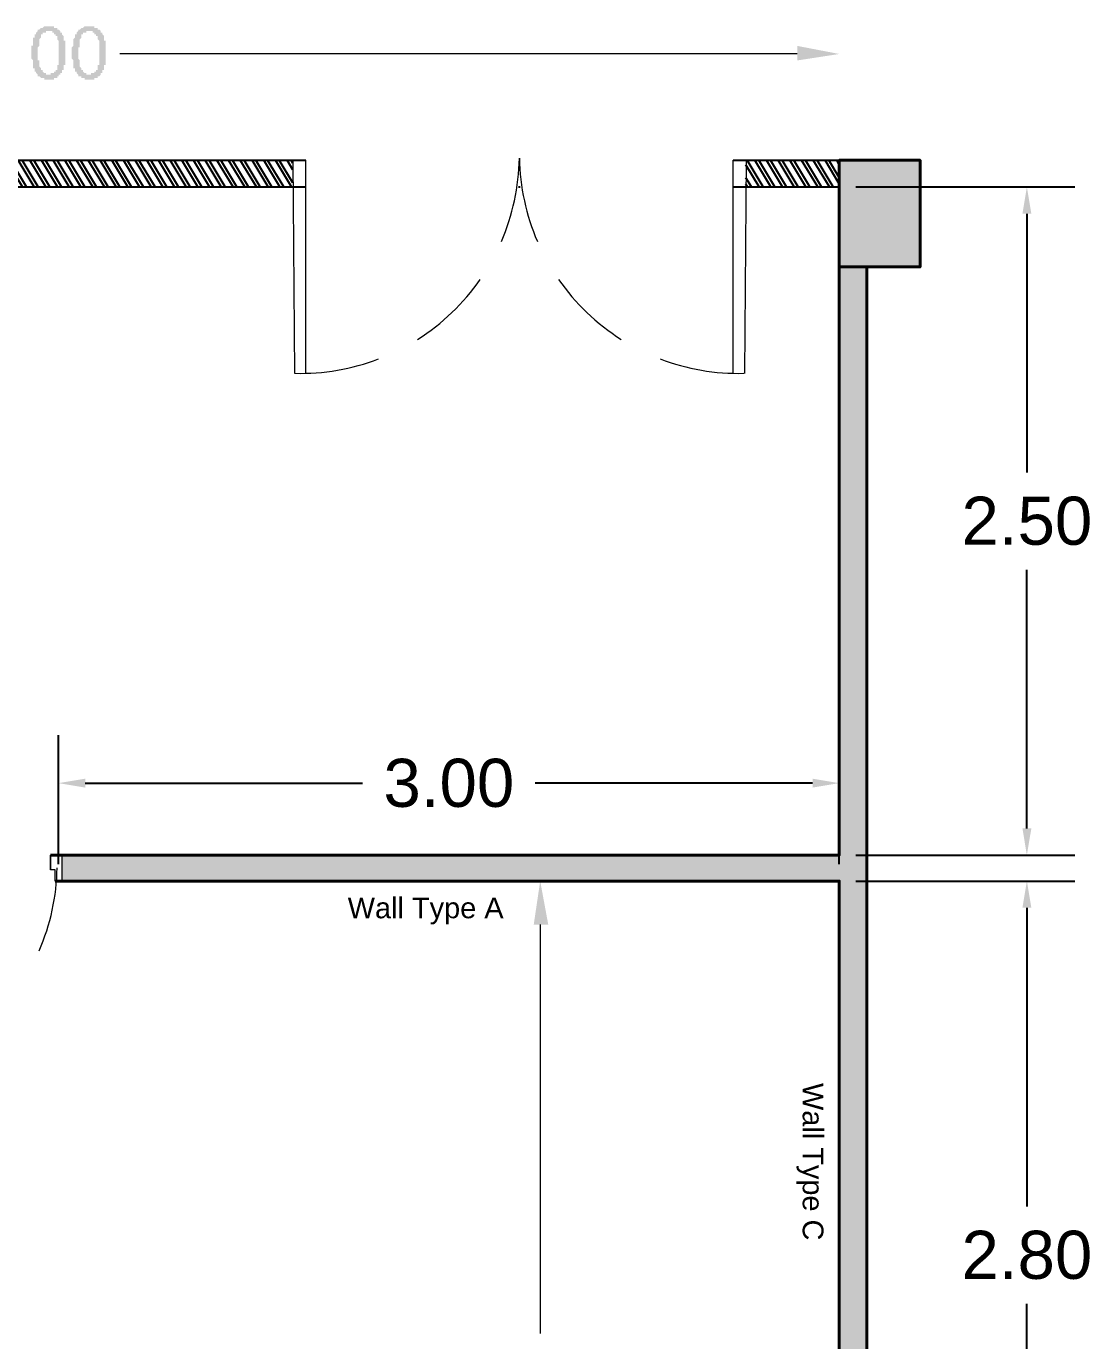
# Model space of a CAD drawing. Header units: inches. Extents: x -11 to 213, y -78 to 40.
# Drawn here: x 99.139 to 103.117, y 17.688 to 22.607 of the extents above; entities that cross this region are included whole.
import ezdxf

# ---------------------------------------------------------------- set-up
doc = ezdxf.new("R2010")
doc.units = ezdxf.units.IN
doc.header["$MEASUREMENT"] = 0
doc.layers.add('PDF_0', color=7, linetype='Continuous')
doc.styles.get("Standard").update_dxf_attribs({"font": 'arial.ttf'})
doc.dimstyles.get("Standard").update_dxf_attribs({"dimtxt": 0.18, "dimasz": 0.1, "dimexe": 0.18, "dimexo": 0.0625, "dimgap": 0.09, "dimtad": 0, "dimtih": 1, "dimtoh": 1, "dimdec": 4, "dimzin": 0, "dimdsep": 46, "dimtxsty": 'Standard', "dimcen": 0.09, "dimadec": 0, "dimazin": 0, "dimtfac": 1, "dimtdec": 4, "dimtofl": 0, "dimtmove": 0, "dimatfit": 3, "dimfxl": 1, "dimtolj": 1, "dimtzin": 0, "dimarcsym": 0})

# ---------------------------------------------------------------- blocks, each defined once
blk = doc.blocks.new('*D8')
at = {"color": 0, "lineweight": -2}
for p, q in [((102.2427, 22.0054), (103.0622, 22.0054)), ((102.8822, 21.9054), (102.8822, 20.937)), ((102.8822, 19.6048), (102.8822, 20.5732)), ((102.2427, 19.5048), (103.0622, 19.5048))]:
    blk.add_line(p, q, dxfattribs=at)
at = {"color": 0}
for points in [[(102.8656, 21.9054), (102.8989, 21.9054), (102.8822, 22.0054)], [(102.8656, 19.6048), (102.8989, 19.6048), (102.8822, 19.5048)]]:
    blk.add_solid(points, dxfattribs=at)
at = {"layer": 'Defpoints', "color": 0}
for p in [(102.1802, 22.0054), (102.1802, 19.5048), (102.8822, 19.5048)]:
    blk.add_point(p, dxfattribs=at)
at = {"color": 0, "insert": (102.8822, 20.7551), "char_height": 0.18, "attachment_point": 5}
blk.add_mtext('\\A1;2.50', dxfattribs=at)
blk = doc.blocks.new('*D9')
at = {"color": 0, "lineweight": -2}
for p, q in [((99.2591, 19.4706), (99.2591, 19.9543)), ((102.1802, 19.4706), (102.1802, 19.9543)), ((99.3591, 19.7743), (100.3963, 19.7743)), ((102.0802, 19.7743), (101.0431, 19.7743))]:
    blk.add_line(p, q, dxfattribs=at)
at = {"color": 0}
for points in [[(99.3591, 19.791), (99.3591, 19.7577), (99.2591, 19.7743)], [(102.0802, 19.791), (102.0802, 19.7577), (102.1802, 19.7743)]]:
    blk.add_solid(points, dxfattribs=at)
at = {"layer": 'Defpoints', "color": 0}
for p in [(102.1802, 19.7743), (99.2591, 19.4081), (102.1802, 19.4081)]:
    blk.add_point(p, dxfattribs=at)
at = {"color": 0, "insert": (100.7197, 19.7743), "char_height": 0.18, "attachment_point": 5}
blk.add_mtext('\\A1;3.00', dxfattribs=at)
blk = doc.blocks.new('*D10')
at = {"color": 0, "lineweight": -2}
for p, q in [((102.2427, 19.4081), (103.0622, 19.4081)), ((102.8822, 19.3081), (102.8822, 18.1899)), ((102.8822, 16.7079), (102.8822, 17.8261)), ((102.2427, 16.6079), (103.0622, 16.6079))]:
    blk.add_line(p, q, dxfattribs=at)
at = {"color": 0}
for points in [[(102.8656, 19.3081), (102.8989, 19.3081), (102.8822, 19.4081)], [(102.8656, 16.7079), (102.8989, 16.7079), (102.8822, 16.6079)]]:
    blk.add_solid(points, dxfattribs=at)
at = {"layer": 'Defpoints', "color": 0}
for p in [(102.1802, 19.4081), (102.1802, 16.6079), (102.8822, 16.6079)]:
    blk.add_point(p, dxfattribs=at)
at = {"color": 0, "insert": (102.8822, 18.008), "char_height": 0.18, "attachment_point": 5}
blk.add_mtext('\\A1;2.80', dxfattribs=at)

msp = doc.modelspace()

# ---------------------------------------------------------------- hatches: boundary and pattern name
h = msp.add_hatch()
h.set_pattern_fill('ANSI32', color=256, scale=0.1, angle=76)
h.paths.add_polyline_path([(102.18024, 22.10541), (101.83147, 22.10541), (101.83071, 22.00541), (102.18024, 22.00541)])
h.paths.add_polyline_path([(100.13586, 22.10541), (96.18074, 22.10541), (96.18074, 22.00541), (100.13662, 22.00541)])
h = msp.add_hatch()
h.set_pattern_fill('ANGLE', color=256, scale=0.1)
h.set_pattern_definition([(0, (0, 0), (0, 0.0275), [0.02, -0.0075]), (90, (0, 0), (-0.0275, 2e-18), [0.02, -0.0075])])
h.paths.add_polyline_path([(96.18074, 21.70625), (96.08398, 21.70625), (96.08398, 17.00705), (96.18074, 17.00705), (96.18074, 17.90818), (96.18074, 19.40806)])
h.paths.add_polyline_path([(102.28305, 21.70625), (102.18024, 21.70625), (102.18024, 19.50482), (99.27121, 19.50482), (99.27121, 19.40806), (102.18024, 19.40806), (102.18024, 17.00705), (102.28305, 17.00705)])
at = {"layer": 'PDF_0'}
h = msp.add_hatch(color=256, dxfattribs=at)
h.paths.add_polyline_path([(99.22409, 22.60673), (99.22409, 22.60673), (99.23014, 22.60673), (99.23014, 22.60673), (99.23014, 22.60673), (99.23619, 22.60673), (99.23619, 22.60673), (99.23619, 22.60673), (99.24223, 22.60673), (99.24223, 22.60673), (99.24223, 22.60068), (99.24828, 22.60068), (99.24828, 22.60068), (99.24828, 22.60068), (99.24828, 22.60068), (99.25433, 22.60068), (99.25433, 22.60068), (99.25433, 22.59464), (99.26038, 22.59464), (99.26038, 22.59464), (99.26038, 22.59464), (99.26038, 22.59464), (99.26642, 22.58859), (99.26642, 22.58859), (99.26642, 22.58859), (99.26642, 22.58859), (99.26642, 22.58254), (99.27247, 22.58254), (99.27247, 22.58254), (99.27247, 22.57649), (99.27247, 22.57649), (99.27247, 22.57649), (99.27852, 22.57044), (99.27852, 22.57044), (99.27852, 22.57044), (99.27852, 22.5644), (99.27852, 22.5644), (99.27852, 22.55835), (99.27852, 22.55835), (99.27852, 22.5523), (99.28457, 22.5523), (99.28457, 22.5523), (99.28457, 22.54625), (99.28457, 22.54625), (99.28457, 22.5402), (99.28457, 22.5402), (99.28457, 22.53416), (99.28457, 22.53416), (99.28457, 22.52811), (99.28457, 22.52811), (99.28457, 22.52206), (99.28457, 22.51601), (99.28457, 22.51601), (99.28457, 22.50996), (99.28457, 22.50996), (99.28457, 22.50996), (99.28457, 22.50392), (99.28457, 22.49787), (99.28457, 22.49787), (99.28457, 22.49182), (99.28457, 22.49182), (99.28457, 22.48577), (99.28457, 22.48577), (99.28457, 22.47973), (99.28457, 22.47973), (99.28457, 22.47368), (99.28457, 22.47368), (99.28457, 22.46763), (99.28457, 22.46763), (99.28457, 22.46158), (99.28457, 22.46158), (99.27852, 22.46158), (99.27852, 22.45553), (99.27852, 22.45553), (99.27852, 22.44949), (99.27852, 22.44949), (99.27852, 22.44949), (99.27852, 22.44344), (99.27852, 22.44344), (99.27247, 22.44344), (99.27247, 22.43739), (99.27247, 22.43739), (99.27247, 22.43739), (99.27247, 22.43134), (99.27247, 22.43134), (99.26642, 22.43134), (99.26642, 22.42529), (99.26642, 22.42529), (99.26038, 22.42529), (99.26038, 22.41925), (99.26038, 22.41925), (99.26038, 22.41925), (99.25433, 22.41925), (99.25433, 22.4132), (99.24828, 22.4132), (99.24828, 22.4132), (99.24828, 22.4132), (99.24223, 22.4132), (99.24223, 22.4132), (99.24223, 22.40715), (99.23619, 22.40715), (99.23619, 22.40715), (99.23014, 22.40715), (99.23014, 22.40715), (99.22409, 22.40715), (99.22409, 22.40715), (99.22409, 22.40715), (99.21804, 22.40715), (99.21804, 22.40715), (99.21804, 22.40715), (99.21199, 22.40715), (99.21199, 22.40715), (99.21199, 22.40715), (99.20595, 22.40715), (99.20595, 22.40715), (99.20595, 22.4132), (99.1999, 22.4132), (99.1999, 22.4132), (99.1999, 22.4132), (99.19385, 22.4132), (99.19385, 22.4132), (99.19385, 22.4132), (99.1878, 22.41925), (99.1878, 22.41925), (99.1878, 22.41925), (99.1878, 22.41925), (99.18175, 22.41925), (99.18175, 22.42529), (99.18175, 22.42529), (99.18175, 22.42529), (99.18175, 22.42529), (99.17571, 22.43134), (99.17571, 22.43134), (99.17571, 22.43134), (99.17571, 22.43739), (99.17571, 22.43739), (99.16966, 22.43739), (99.16966, 22.44344), (99.16966, 22.44344), (99.16966, 22.44344), (99.16966, 22.44949), (99.16966, 22.44949), (99.16361, 22.44949), (99.16361, 22.45553), (99.16361, 22.45553), (99.16361, 22.46158), (99.16361, 22.46158), (99.16361, 22.46763), (99.16361, 22.46763), (99.16361, 22.47368), (99.16361, 22.47368), (99.16361, 22.47368), (99.16361, 22.47973), (99.15756, 22.48577), (99.15756, 22.48577), (99.15756, 22.49182), (99.15756, 22.49182), (99.15756, 22.49787), (99.15756, 22.49787), (99.15756, 22.50392), (99.15756, 22.50996), (99.15756, 22.50996), (99.15756, 22.50996), (99.15756, 22.51601), (99.15756, 22.51601), (99.15756, 22.52206), (99.15756, 22.52206), (99.15756, 22.52811), (99.15756, 22.52811), (99.15756, 22.53416), (99.16361, 22.53416), (99.16361, 22.5402), (99.16361, 22.5402), (99.16361, 22.54625), (99.16361, 22.54625), (99.16361, 22.5523), (99.16361, 22.5523), (99.16361, 22.5523), (99.16361, 22.55835), (99.16361, 22.55835), (99.16361, 22.5644), (99.16966, 22.5644), (99.16966, 22.5644), (99.16966, 22.57044), (99.16966, 22.57044), (99.16966, 22.57044), (99.16966, 22.57649), (99.16966, 22.57649), (99.17571, 22.57649), (99.17571, 22.58254), (99.17571, 22.58254), (99.17571, 22.58254), (99.18175, 22.58859), (99.18175, 22.58859), (99.18175, 22.58859), (99.18175, 22.59464), (99.1878, 22.59464), (99.1878, 22.59464), (99.1878, 22.59464), (99.19385, 22.60068), (99.19385, 22.60068), (99.19385, 22.60068), (99.1999, 22.60068), (99.1999, 22.60068), (99.20595, 22.60673), (99.20595, 22.60673), (99.20595, 22.60673), (99.21199, 22.60673), (99.21199, 22.60673), (99.21804, 22.60673), (99.21804, 22.60673), (99.22409, 22.60673), (99.22409, 22.60673)], flags=0)
h.paths.add_polyline_path([(99.22409, 22.42529), (99.22409, 22.42529), (99.23014, 22.42529), (99.23014, 22.42529), (99.23014, 22.43134), (99.23619, 22.43134), (99.23619, 22.43134), (99.24223, 22.43134), (99.24223, 22.43134), (99.24223, 22.43739), (99.24828, 22.43739), (99.24828, 22.43739), (99.24828, 22.44344), (99.24828, 22.44344), (99.25433, 22.44344), (99.25433, 22.44344), (99.25433, 22.44949), (99.25433, 22.44949), (99.25433, 22.44949), (99.25433, 22.45553), (99.25433, 22.45553), (99.25433, 22.45553), (99.25433, 22.46158), (99.26038, 22.46158), (99.26038, 22.46158), (99.26038, 22.46763), (99.26038, 22.46763), (99.26038, 22.47368), (99.26038, 22.47368), (99.26038, 22.47973), (99.26038, 22.47973), (99.26038, 22.48577), (99.26038, 22.48577), (99.26038, 22.49182), (99.26038, 22.49182), (99.26038, 22.49787), (99.26038, 22.49787), (99.26038, 22.50392), (99.26038, 22.50996), (99.26038, 22.50996), (99.26038, 22.51601), (99.26038, 22.51601), (99.26038, 22.52206), (99.26038, 22.52206), (99.26038, 22.52811), (99.26038, 22.52811), (99.26038, 22.53416), (99.26038, 22.53416), (99.26038, 22.5402), (99.26038, 22.5402), (99.26038, 22.5402), (99.26038, 22.54625), (99.26038, 22.54625), (99.26038, 22.5523), (99.26038, 22.5523), (99.26038, 22.5523), (99.26038, 22.5523), (99.25433, 22.55835), (99.25433, 22.55835), (99.25433, 22.5644), (99.25433, 22.5644), (99.25433, 22.57044), (99.24828, 22.57044), (99.24828, 22.57044), (99.24828, 22.57649), (99.24828, 22.57649), (99.24828, 22.57649), (99.24223, 22.57649), (99.24223, 22.58254), (99.24223, 22.58254), (99.23619, 22.58254), (99.23619, 22.58254), (99.23619, 22.58859), (99.23014, 22.58859), (99.23014, 22.58859), (99.22409, 22.58859), (99.22409, 22.58859), (99.21804, 22.58859), (99.21804, 22.58859), (99.21199, 22.58859), (99.21199, 22.58859), (99.21199, 22.58254), (99.20595, 22.58254), (99.20595, 22.58254), (99.20595, 22.58254), (99.1999, 22.58254), (99.1999, 22.57649), (99.1999, 22.57649), (99.19385, 22.57649), (99.19385, 22.57044), (99.19385, 22.57044), (99.19385, 22.57044), (99.19385, 22.5644), (99.19385, 22.5644), (99.19385, 22.5644), (99.1878, 22.55835), (99.1878, 22.55835), (99.1878, 22.55835), (99.1878, 22.5523), (99.1878, 22.5523), (99.1878, 22.5523), (99.1878, 22.54625), (99.1878, 22.54625), (99.1878, 22.5402), (99.1878, 22.5402), (99.1878, 22.53416), (99.1878, 22.53416), (99.18175, 22.52811), (99.18175, 22.52811), (99.18175, 22.52206), (99.18175, 22.52206), (99.18175, 22.51601), (99.18175, 22.51601), (99.18175, 22.50996), (99.18175, 22.50996), (99.18175, 22.50392), (99.18175, 22.49787), (99.18175, 22.49787), (99.18175, 22.49182), (99.18175, 22.49182), (99.18175, 22.48577), (99.18175, 22.48577), (99.18175, 22.47973), (99.1878, 22.47973), (99.1878, 22.47973), (99.1878, 22.47368), (99.1878, 22.47368), (99.1878, 22.46763), (99.1878, 22.46763), (99.1878, 22.46763), (99.1878, 22.46158), (99.1878, 22.46158), (99.1878, 22.46158), (99.1878, 22.45553), (99.1878, 22.45553), (99.19385, 22.44949), (99.19385, 22.44949), (99.19385, 22.44949), (99.19385, 22.44344), (99.19385, 22.44344), (99.1999, 22.44344), (99.1999, 22.43739), (99.1999, 22.43739), (99.1999, 22.43739), (99.20595, 22.43134), (99.20595, 22.43134), (99.20595, 22.43134), (99.21199, 22.43134), (99.21199, 22.43134), (99.21199, 22.42529), (99.21804, 22.42529), (99.21804, 22.42529), (99.22409, 22.42529)], flags=0)
h = msp.add_hatch(color=256, dxfattribs=at)
h.paths.add_polyline_path([(99.37529, 22.60673), (99.37529, 22.60673), (99.38134, 22.60673), (99.38134, 22.60673), (99.38134, 22.60673), (99.38739, 22.60673), (99.38739, 22.60673), (99.38739, 22.60673), (99.39344, 22.60673), (99.39344, 22.60673), (99.39344, 22.60068), (99.39948, 22.60068), (99.39948, 22.60068), (99.39948, 22.60068), (99.40553, 22.60068), (99.40553, 22.60068), (99.40553, 22.60068), (99.40553, 22.59464), (99.41158, 22.59464), (99.41158, 22.59464), (99.41158, 22.59464), (99.41158, 22.59464), (99.41763, 22.58859), (99.41763, 22.58859), (99.41763, 22.58859), (99.41763, 22.58859), (99.41763, 22.58254), (99.42368, 22.58254), (99.42368, 22.58254), (99.42368, 22.57649), (99.42368, 22.57649), (99.42368, 22.57649), (99.42972, 22.57044), (99.42972, 22.57044), (99.42972, 22.57044), (99.42972, 22.5644), (99.42972, 22.5644), (99.42972, 22.55835), (99.42972, 22.55835), (99.42972, 22.5523), (99.43577, 22.5523), (99.43577, 22.5523), (99.43577, 22.54625), (99.43577, 22.54625), (99.43577, 22.5402), (99.43577, 22.5402), (99.43577, 22.53416), (99.43577, 22.53416), (99.43577, 22.52811), (99.43577, 22.52811), (99.43577, 22.52206), (99.43577, 22.51601), (99.43577, 22.51601), (99.43577, 22.50996), (99.43577, 22.50996), (99.43577, 22.50996), (99.43577, 22.50392), (99.43577, 22.49787), (99.43577, 22.49787), (99.43577, 22.49182), (99.43577, 22.49182), (99.43577, 22.48577), (99.43577, 22.48577), (99.43577, 22.47973), (99.43577, 22.47973), (99.43577, 22.47368), (99.43577, 22.47368), (99.43577, 22.46763), (99.43577, 22.46763), (99.43577, 22.46158), (99.43577, 22.46158), (99.42972, 22.46158), (99.42972, 22.45553), (99.42972, 22.45553), (99.42972, 22.44949), (99.42972, 22.44949), (99.42972, 22.44949), (99.42972, 22.44344), (99.42972, 22.44344), (99.42368, 22.44344), (99.42368, 22.43739), (99.42368, 22.43739), (99.42368, 22.43739), (99.42368, 22.43134), (99.42368, 22.43134), (99.41763, 22.43134), (99.41763, 22.42529), (99.41763, 22.42529), (99.41763, 22.42529), (99.41158, 22.41925), (99.41158, 22.41925), (99.41158, 22.41925), (99.40553, 22.41925), (99.40553, 22.4132), (99.40553, 22.4132), (99.39948, 22.4132), (99.39948, 22.4132), (99.39344, 22.4132), (99.39344, 22.4132), (99.39344, 22.40715), (99.38739, 22.40715), (99.38739, 22.40715), (99.38134, 22.40715), (99.38134, 22.40715), (99.37529, 22.40715), (99.37529, 22.40715), (99.37529, 22.40715), (99.36924, 22.40715), (99.36924, 22.40715), (99.36924, 22.40715), (99.3632, 22.40715), (99.3632, 22.40715), (99.3632, 22.40715), (99.35715, 22.40715), (99.35715, 22.40715), (99.35715, 22.4132), (99.3511, 22.4132), (99.3511, 22.4132), (99.3511, 22.4132), (99.34505, 22.4132), (99.34505, 22.4132), (99.34505, 22.4132), (99.34505, 22.41925), (99.33901, 22.41925), (99.33901, 22.41925), (99.33901, 22.41925), (99.33296, 22.41925), (99.33296, 22.42529), (99.33296, 22.42529), (99.33296, 22.42529), (99.33296, 22.42529), (99.32691, 22.43134), (99.32691, 22.43134), (99.32691, 22.43134), (99.32691, 22.43739), (99.32691, 22.43739), (99.32086, 22.43739), (99.32086, 22.44344), (99.32086, 22.44344), (99.32086, 22.44344), (99.32086, 22.44949), (99.32086, 22.44949), (99.31481, 22.44949), (99.31481, 22.45553), (99.31481, 22.45553), (99.31481, 22.46158), (99.31481, 22.46158), (99.31481, 22.46763), (99.31481, 22.46763), (99.31481, 22.47368), (99.31481, 22.47368), (99.31481, 22.47368), (99.31481, 22.47973), (99.30877, 22.48577), (99.30877, 22.48577), (99.30877, 22.49182), (99.30877, 22.49182), (99.30877, 22.49787), (99.30877, 22.49787), (99.30877, 22.50392), (99.30877, 22.50996), (99.30877, 22.50996), (99.30877, 22.50996), (99.30877, 22.51601), (99.30877, 22.51601), (99.30877, 22.52206), (99.30877, 22.52206), (99.30877, 22.52811), (99.30877, 22.52811), (99.31481, 22.53416), (99.31481, 22.53416), (99.31481, 22.5402), (99.31481, 22.5402), (99.31481, 22.54625), (99.31481, 22.54625), (99.31481, 22.5523), (99.31481, 22.5523), (99.31481, 22.5523), (99.31481, 22.55835), (99.31481, 22.55835), (99.32086, 22.5644), (99.32086, 22.5644), (99.32086, 22.5644), (99.32086, 22.57044), (99.32086, 22.57044), (99.32086, 22.57044), (99.32086, 22.57649), (99.32691, 22.57649), (99.32691, 22.57649), (99.32691, 22.58254), (99.32691, 22.58254), (99.32691, 22.58254), (99.33296, 22.58859), (99.33296, 22.58859), (99.33296, 22.58859), (99.33296, 22.59464), (99.33901, 22.59464), (99.33901, 22.59464), (99.33901, 22.59464), (99.34505, 22.60068), (99.34505, 22.60068), (99.3511, 22.60068), (99.3511, 22.60068), (99.3511, 22.60068), (99.35715, 22.60673), (99.35715, 22.60673), (99.3632, 22.60673), (99.3632, 22.60673), (99.3632, 22.60673), (99.36924, 22.60673), (99.36924, 22.60673), (99.37529, 22.60673), (99.37529, 22.60673)], flags=0)
h.paths.add_polyline_path([(99.37529, 22.42529), (99.37529, 22.42529), (99.38134, 22.42529), (99.38134, 22.42529), (99.38134, 22.43134), (99.38739, 22.43134), (99.38739, 22.43134), (99.39344, 22.43134), (99.39344, 22.43134), (99.39344, 22.43739), (99.39948, 22.43739), (99.39948, 22.43739), (99.39948, 22.44344), (99.39948, 22.44344), (99.40553, 22.44344), (99.40553, 22.44344), (99.40553, 22.44949), (99.40553, 22.44949), (99.40553, 22.44949), (99.40553, 22.45553), (99.40553, 22.45553), (99.40553, 22.45553), (99.40553, 22.46158), (99.41158, 22.46158), (99.41158, 22.46158), (99.41158, 22.46763), (99.41158, 22.46763), (99.41158, 22.47368), (99.41158, 22.47368), (99.41158, 22.47973), (99.41158, 22.47973), (99.41158, 22.48577), (99.41158, 22.48577), (99.41158, 22.49182), (99.41158, 22.49182), (99.41158, 22.49787), (99.41158, 22.49787), (99.41158, 22.50392), (99.41158, 22.50996), (99.41158, 22.50996), (99.41158, 22.51601), (99.41158, 22.51601), (99.41158, 22.52206), (99.41158, 22.52206), (99.41158, 22.52811), (99.41158, 22.52811), (99.41158, 22.53416), (99.41158, 22.53416), (99.41158, 22.5402), (99.41158, 22.5402), (99.41158, 22.5402), (99.41158, 22.54625), (99.41158, 22.54625), (99.41158, 22.5523), (99.41158, 22.5523), (99.41158, 22.5523), (99.41158, 22.5523), (99.40553, 22.55835), (99.40553, 22.55835), (99.40553, 22.5644), (99.40553, 22.5644), (99.40553, 22.57044), (99.40553, 22.57044), (99.39948, 22.57044), (99.39948, 22.57649), (99.39948, 22.57649), (99.39948, 22.57649), (99.39344, 22.57649), (99.39344, 22.58254), (99.39344, 22.58254), (99.38739, 22.58254), (99.38739, 22.58254), (99.38739, 22.58859), (99.38134, 22.58859), (99.38134, 22.58859), (99.37529, 22.58859), (99.37529, 22.58859), (99.36924, 22.58859), (99.36924, 22.58859), (99.3632, 22.58859), (99.3632, 22.58859), (99.3632, 22.58254), (99.35715, 22.58254), (99.35715, 22.58254), (99.35715, 22.58254), (99.3511, 22.58254), (99.3511, 22.57649), (99.3511, 22.57649), (99.34505, 22.57649), (99.34505, 22.57044), (99.34505, 22.57044), (99.34505, 22.57044), (99.34505, 22.5644), (99.34505, 22.5644), (99.34505, 22.5644), (99.33901, 22.55835), (99.33901, 22.55835), (99.33901, 22.55835), (99.33901, 22.5523), (99.33901, 22.5523), (99.33901, 22.5523), (99.33901, 22.54625), (99.33901, 22.54625), (99.33901, 22.5402), (99.33901, 22.5402), (99.33901, 22.53416), (99.33901, 22.53416), (99.33901, 22.52811), (99.33296, 22.52811), (99.33296, 22.52206), (99.33296, 22.52206), (99.33296, 22.51601), (99.33296, 22.51601), (99.33296, 22.50996), (99.33296, 22.50996), (99.33296, 22.50392), (99.33296, 22.49787), (99.33296, 22.49787), (99.33296, 22.49182), (99.33296, 22.49182), (99.33296, 22.48577), (99.33296, 22.48577), (99.33901, 22.47973), (99.33901, 22.47973), (99.33901, 22.47973), (99.33901, 22.47368), (99.33901, 22.47368), (99.33901, 22.46763), (99.33901, 22.46763), (99.33901, 22.46763), (99.33901, 22.46158), (99.33901, 22.46158), (99.33901, 22.46158), (99.33901, 22.45553), (99.33901, 22.45553), (99.34505, 22.44949), (99.34505, 22.44949), (99.34505, 22.44949), (99.34505, 22.44344), (99.34505, 22.44344), (99.3511, 22.44344), (99.3511, 22.43739), (99.3511, 22.43739), (99.3511, 22.43739), (99.35715, 22.43134), (99.35715, 22.43134), (99.35715, 22.43134), (99.3632, 22.43134), (99.3632, 22.43134), (99.3632, 22.42529), (99.36924, 22.42529), (99.36924, 22.42529), (99.37529, 22.42529)], flags=0)

# ---------------------------------------------------------------- linework, layer by layer
for points in [[(96.18074, 22.10541), (100.18424, 22.10541)], [(100.9835, 22.10541), (100.98383, 22.10541)], [(101.78308, 22.10541), (102.18024, 22.10541)], [(96.18074, 22.00541), (100.18424, 22.00541)], [(100.98063, 22.00541), (100.9867, 22.00541)], [(101.78308, 22.00541), (102.18024, 22.00541)]]:
    msp.add_lwpolyline(points)
at = {"layer": 'PDF_0', "lineweight": 5}
for points in [[(102.02299, 22.50311), (99.48893, 22.50311)], [(102.18024, 21.62763), (102.18024, 21.56715)], [(101.13395, 19.40806), (100.93437, 19.40806)], [(101.06138, 19.24476), (101.06138, 17.71465)], [(102.28305, 18.19848), (102.28305, 17.73884)]]:
    msp.add_lwpolyline(points, dxfattribs=at)
at = {"layer": 'PDF_0', "lineweight": 40}
for points in [[(99.22887, 19.50482), (102.18024, 19.50482), (102.18024, 22.10541), (102.48263, 22.10541)], [(102.28305, 21.70625), (102.28305, 17.00705)], [(102.48263, 16.60789), (102.18024, 16.60789), (102.18024, 19.40806), (99.24702, 19.40806)]]:
    msp.add_lwpolyline(points, dxfattribs=at)
at = {"layer": 'PDF_0', "lineweight": 13}
for points in [[(100.18424, 21.30709), (100.18424, 22.10541), (100.13586, 22.10541), (100.14191, 21.30709)], [(100.18424, 21.30709), (100.18424, 22.10541), (100.13586, 22.10541), (100.14191, 21.30709)], [(101.78308, 21.30709), (101.78308, 22.10541), (101.83147, 22.10541), (101.82542, 21.30709)], [(99.22887, 19.50482), (99.22887, 19.45039)], [(99.27121, 19.50482), (99.27121, 19.40806)]]:
    msp.add_lwpolyline(points, dxfattribs=at)
at = {"layer": 'PDF_0', "lineweight": 40}
msp.add_lwpolyline([(102.18024, 21.70625), (102.48263, 21.70625), (102.48263, 22.10541), (102.18024, 22.10541)], close=True, dxfattribs=at)
at = {"layer": 'PDF_0', "lineweight": 13}
msp.add_lwpolyline([(99.24702, 19.40806), (99.24702, 19.45039), (99.22887, 19.45039), (99.22887, 19.50482), (99.27121, 19.50482), (99.27121, 19.40806)], close=True, dxfattribs=at)
at = {"layer": 'PDF_0', "lineweight": 5}
for centre, start, end in [((100.1643, 22.12729), 336.59912, 358.98377), ((100.1643, 22.12729), 336.59912, 358.98377), ((101.80302, 22.12729), 181.01623, 203.40088), ((100.1643, 22.12729), 302.34927, 325.1843), ((100.1643, 22.12729), 302.34927, 325.1843), ((101.80302, 22.12729), 214.8157, 237.65073), ((100.1643, 22.12729), 268.54431, 290.92897), ((100.1643, 22.12729), 268.54431, 290.92897), ((101.80302, 22.12729), 249.07103, 271.45569), ((98.43481, 19.47227), 336.59912, 358.98377)]:
    msp.add_arc(centre, 0.81949, start, end, dxfattribs=at)
at = {"layer": 'PDF_0'}
for points in [[(102.02299, 22.53335), (102.02299, 22.47892), (102.18024, 22.50311)], [(101.03719, 19.24476), (101.09162, 19.24476), (101.06138, 19.40806)]]:
    msp.add_solid(points, dxfattribs=at)
at = {"layer": 'PDF_0', "color": 9, "true_color": 0x00007f}
for points in [[(102.48263, 22.10541), (102.18024, 22.10541), (102.48263, 21.70625)], [(102.18024, 22.10541), (102.48263, 21.70625), (102.18024, 21.70625)]]:
    msp.add_solid(points, dxfattribs=at)

# ---------------------------------------------------------------- texts
at = {"insert": (100.34122, 19.34618), "char_height": 0.0774676, "attachment_point": 1}
msp.add_mtext_dynamic_manual_height_columns('Wall Type A', width=0.680576, gutter_width=0.38734, heights=[0.08463], dxfattribs=at)
at = {"insert": (102.12091, 18.65223), "char_height": 0.0774676, "attachment_point": 1, "rotation": 270}
msp.add_mtext_dynamic_manual_height_columns('Wall Type C', width=0.680576, gutter_width=0.38734, heights=[0.08463], dxfattribs=at)

# ---------------------------------------------------------------- dimensions: what is measured, and where the dimension line sits
for base, p1, p2, text, picture, middle in [((102.88223, 19.50482), (102.18024, 22.00541), (102.18024, 19.50482), '2.50', '*D8', (102.88223, 20.75511)), ((102.88223, 16.60789), (102.18024, 19.40806), (102.18024, 16.60789), '2.80', '*D10', (102.88223, 18.00797))]:
    dim = msp.add_linear_dim(base=base, p1=p1, p2=p2, angle=90, text=text, dimstyle='Standard')
    dim.commit()
    dim.dimension.update_dxf_attribs({"geometry": picture, "text_midpoint": middle})
dim = msp.add_linear_dim(base=(102.18024, 19.77432), p1=(99.25911, 19.40806), p2=(102.18024, 19.40806), text='3.00', dimstyle='Standard')
dim.commit()
dim.dimension.update_dxf_attribs({"geometry": '*D9', "text_midpoint": (100.71967, 19.77432)})

doc.saveas('drawing.dxf')
